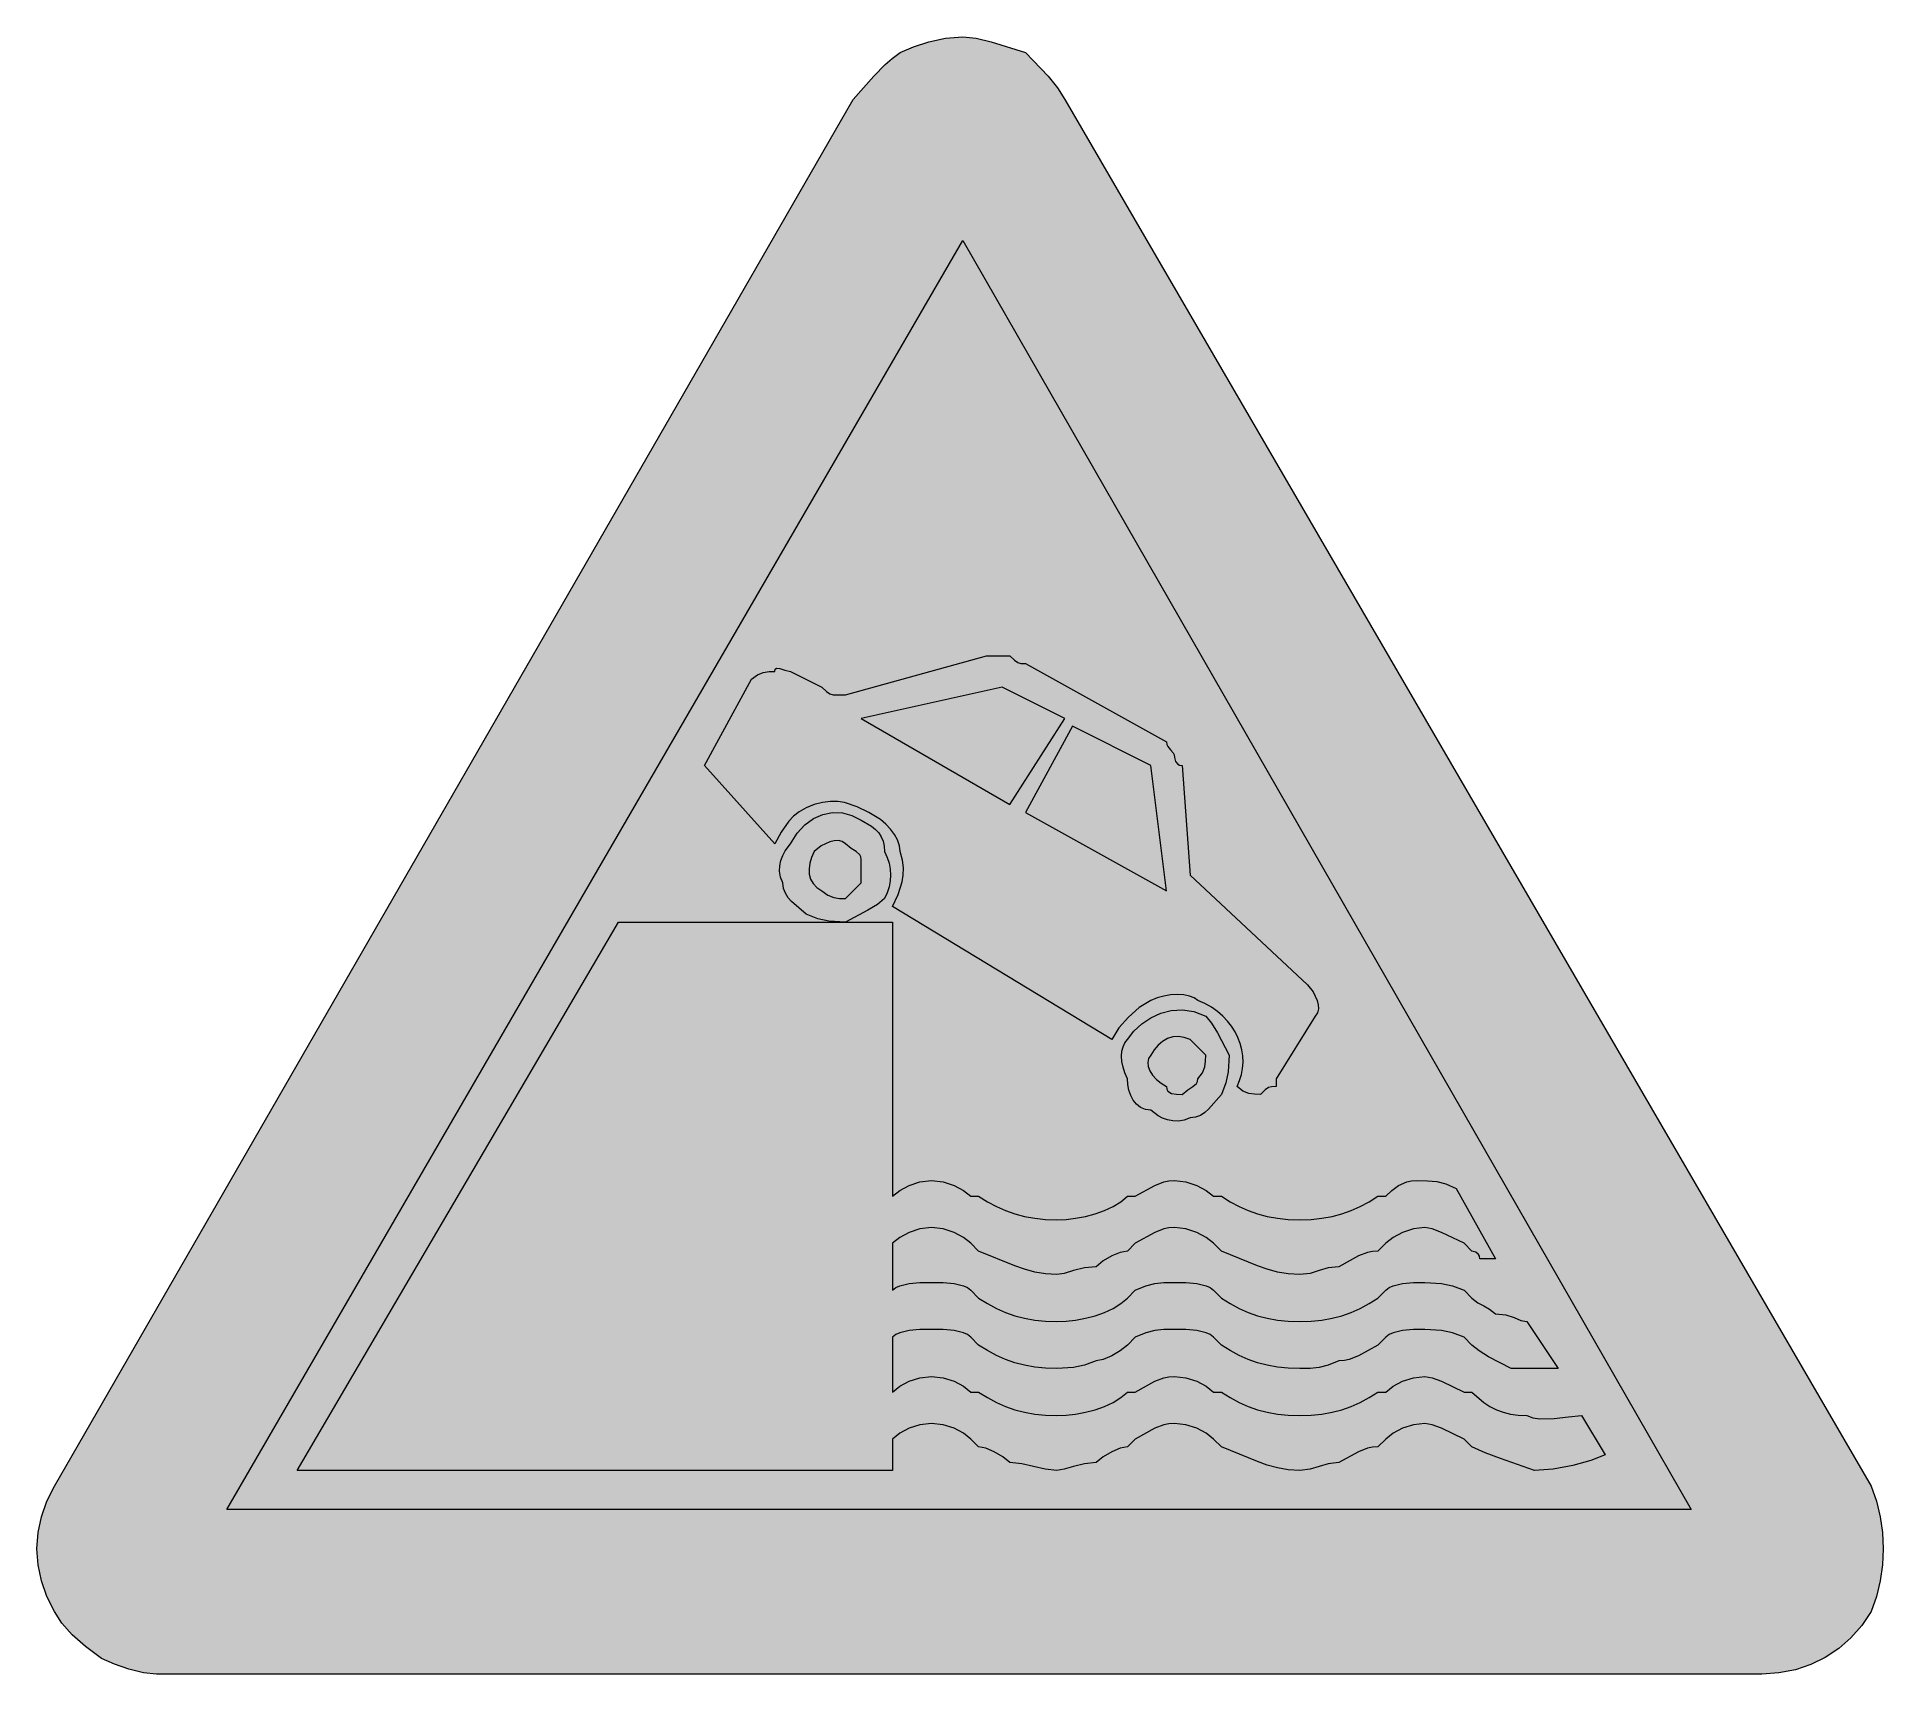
# Model space of a CAD drawing. Header units: metres. Extents: x 142 to 424, y 11 to 261.
import ezdxf

# ---------------------------------------------------------------- set-up
doc = ezdxf.new("R2010")
doc.units = ezdxf.units.M
for name, color, linetype, true_color in [('FILL_BLACK_000000', 7, 'Continuous', 0x000000), ('FILL_RED_FF0000', 7, 'Continuous', 0xff0000), ('FILL_WHITE_FFFFFF', 7, 'Continuous', 0xffffff)]:
    doc.layers.add(name, color=color, linetype=linetype, true_color=true_color)

msp = doc.modelspace()

# ---------------------------------------------------------------- hatches: boundary and pattern name
at = {"layer": 'FILL_BLACK_000000', "true_color": 0x000000}
h = msp.add_hatch(color=7, dxfattribs=at)
h.dxf.hatch_style = 1
h.paths.add_polyline_path([(274.17, 131.91), (274.33, 132.95), (274.36, 134.07), (274.21, 135.26), (273.87, 136.56), (273.76, 137.46), (273.46, 138.34), (272.98, 139.2), (272.37, 140.01), (271.64, 140.77), (270.83, 141.45), (269.07, 142.56), (267.25, 143.42), (265.32, 144.06), (264.28, 144.22), (263.16, 144.25), (261.97, 144.1), (260.67, 143.76), (259.43, 143.26), (258.38, 142.65), (257.51, 141.97), (256.77, 141.21), (255.61, 139.54), (254.67, 137.76), (243.87, 149.76), (251.07, 162.96), (251.97, 163.65), (252.87, 164.01), (253.77, 164.14), (254.67, 164.16), (254.72, 164.5), (254.88, 164.67), (255.42, 164.61), (256.19, 164.33), (257.07, 164.16), (261.87, 161.76), (262.58, 161.07), (263.07, 160.71), (263.56, 160.58), (264.27, 160.56), (265.47, 160.56), (287.07, 166.56), (290.67, 166.56), (291.38, 165.87), (291.87, 165.51), (292.36, 165.38), (293.07, 165.36), (314.67, 153.36), (314.72, 152.96), (314.86, 152.65), (315.27, 152.16), (315.68, 151.67), (315.82, 151.36), (315.87, 150.96), (316.02, 150.36), (316.38, 149.95), (316.67, 149.81), (317.07, 149.76), (318.27, 132.96), (336.27, 116.16), (337.13, 115.07), (337.77, 113.76), (337.93, 113.09), (337.96, 112.45), (337.81, 111.86), (337.47, 111.36), (331.47, 101.76), (331.47, 100.56), (330.76, 100.54), (330.27, 100.41), (329.78, 100.05), (329.07, 99.36), (328.17, 99.38), (327.27, 99.51), (326.37, 99.87), (325.47, 100.56), (325.86, 101.47), (326.15, 102.41), (326.32, 103.35), (326.39, 104.31), (326.35, 105.27), (326.21, 106.21), (325.96, 107.15), (325.62, 108.06), (325.18, 108.94), (324.64, 109.79), (324, 110.6), (323.28, 111.36), (322.46, 112.06), (321.55, 112.7), (320.55, 113.27), (319.47, 113.76), (318.91, 114.15), (318.18, 114.43), (317.3, 114.6), (316.32, 114.66), (315.29, 114.6), (314.24, 114.43), (313.22, 114.15), (312.27, 113.76), (310.49, 112.65), (308.82, 111.21), (307.38, 109.54), (306.27, 107.76), (272.67, 128.16), (273.53, 129.98), (274.17, 131.91)])
h.paths.add_polyline_path([(289.47, 161.76), (267.87, 156.96), (290.67, 143.76), (299.07, 156.96), (289.47, 161.76)], flags=16)
h.paths.add_polyline_path([(300.27, 155.76), (293.07, 142.56), (314.67, 130.56), (312.27, 149.76), (300.27, 155.76)], flags=16)
h = msp.add_hatch(color=7, dxfattribs=at)
h.dxf.hatch_style = 1
h.paths.add_polyline_path([(259.26, 140.68), (260.59, 141.64), (262.02, 142.26), (263.5, 142.54), (265, 142.48), (266.47, 142.09), (267.87, 141.36), (269.45, 140.44), (270.06, 139.95), (270.57, 139.41), (270.96, 138.82), (271.25, 138.15), (271.41, 137.41), (271.47, 136.56), (271.86, 135.66), (272.15, 134.76), (272.31, 133.86), (272.37, 132.96), (272.31, 132.06), (272.15, 131.16), (271.86, 130.26), (271.47, 129.36), (270.36, 128.46), (268.92, 127.56), (265.47, 125.76), (262.92, 125.91), (261.25, 126.27), (259.47, 126.96), (257.22, 128.91), (256.69, 129.5), (256.26, 130.17), (255.98, 130.91), (255.87, 131.76), (255.53, 132.66), (255.38, 133.54), (255.41, 134.4), (255.57, 135.21), (255.85, 135.97), (256.21, 136.65), (257.07, 137.76), (258.08, 139.39), (259.26, 140.68)])
h.paths.add_polyline_path([(260.01, 134.78), (259.89, 133.92), (259.92, 133.11), (260.12, 132.35), (260.5, 131.67), (261.08, 131.06), (261.87, 130.56), (262.77, 129.87), (263.67, 129.51), (264.57, 129.38), (265.47, 129.36), (267.87, 131.76), (267.87, 135.36), (267.82, 135.76), (267.66, 136.07), (267.12, 136.56), (266.35, 137.05), (265.47, 137.76), (264.97, 138.1), (264.38, 138.25), (263.74, 138.22), (263.07, 138.06), (261.76, 137.42), (260.67, 136.56), (260.28, 135.66), (260.01, 134.78)], flags=16)
h = msp.add_hatch(color=7, dxfattribs=at)
h.dxf.hatch_style = 1
h.paths.add_polyline_path([(272.67, 125.76), (272.67, 83.76), (273.78, 84.64), (275.22, 85.41), (276.89, 85.95), (278.67, 86.16), (280.45, 85.95), (282.12, 85.41), (283.56, 84.64), (284.67, 83.76), (285.87, 83.76), (287.22, 82.92), (288.59, 82.18), (289.98, 81.57), (291.42, 81.06), (292.91, 80.67), (294.48, 80.38), (296.12, 80.22), (297.87, 80.16), (299.27, 80.22), (300.74, 80.38), (302.24, 80.67), (303.72, 81.06), (305.15, 81.57), (306.48, 82.18), (307.66, 82.92), (308.67, 83.76), (309.87, 83.76), (312.87, 85.41), (314.26, 85.95), (315.02, 86.11), (315.87, 86.16), (317.65, 85.95), (319.32, 85.41), (320.76, 84.64), (321.87, 83.76), (323.07, 83.76), (324.42, 82.92), (325.79, 82.18), (327.18, 81.57), (328.62, 81.06), (330.11, 80.67), (331.68, 80.38), (333.32, 80.22), (335.07, 80.16), (336.82, 80.22), (338.46, 80.38), (340.03, 80.67), (341.52, 81.06), (342.96, 81.57), (344.35, 82.18), (345.72, 82.92), (347.07, 83.76), (348.27, 83.76), (349.19, 84.64), (350.22, 85.41), (351.48, 85.95), (352.22, 86.11), (353.07, 86.16), (354.68, 86.14), (356.07, 86.01), (357.46, 85.65), (359.07, 84.96), (365.07, 74.16), (362.67, 74.16), (362.62, 74.56), (362.48, 74.85), (362.07, 75.21), (361.47, 75.36), (360.27, 76.56), (356.82, 78.21), (355.38, 78.75), (354.27, 78.96), (352.49, 78.75), (350.82, 78.21), (349.38, 77.44), (348.27, 76.56), (347.07, 75.36), (346.22, 75.31), (345.46, 75.15), (344.07, 74.61), (341.07, 72.96), (339.46, 72.77), (338.07, 72.36), (336.68, 71.95), (335.07, 71.76), (333.32, 71.87), (331.68, 72.15), (330.11, 72.58), (328.62, 73.11), (323.07, 75.36), (321.87, 76.56), (320.76, 77.44), (319.32, 78.21), (317.65, 78.75), (315.87, 78.96), (315.02, 78.91), (314.26, 78.75), (312.87, 78.21), (309.87, 76.56), (308.67, 75.36), (307.58, 75.15), (306.27, 74.61), (304.96, 73.84), (303.87, 72.96), (302.09, 72.77), (300.42, 72.36), (298.98, 71.95), (297.87, 71.76), (296.12, 71.87), (294.48, 72.15), (292.91, 72.58), (291.42, 73.11), (285.87, 75.36), (284.67, 76.56), (283.56, 77.44), (282.12, 78.21), (280.45, 78.75), (278.67, 78.96), (276.89, 78.75), (275.22, 78.21), (273.78, 77.44), (272.67, 76.56), (272.67, 69.36), (273.17, 69.76), (273.78, 70.05), (275.22, 70.41), (276.89, 70.54), (278.67, 70.56), (280.45, 70.54), (282.12, 70.41), (283.56, 70.05), (284.17, 69.76), (284.67, 69.36), (285.87, 68.16), (287.22, 67.32), (288.59, 66.58), (289.98, 65.97), (291.42, 65.46), (292.91, 65.07), (294.48, 64.78), (296.12, 64.62), (297.87, 64.56), (299.27, 64.62), (300.74, 64.78), (302.24, 65.07), (303.72, 65.46), (305.15, 65.97), (306.48, 66.58), (307.66, 67.32), (308.67, 68.16), (309.87, 69.36), (311.48, 70.05), (312.87, 70.41), (314.26, 70.54), (315.87, 70.56), (317.65, 70.54), (319.32, 70.41), (320.76, 70.05), (321.37, 69.76), (321.87, 69.36), (323.07, 68.16), (324.42, 67.32), (325.79, 66.58), (327.18, 65.97), (328.62, 65.46), (330.11, 65.07), (331.68, 64.78), (333.32, 64.62), (335.07, 64.56), (336.82, 64.62), (338.46, 64.78), (340.03, 65.07), (341.52, 65.46), (342.96, 65.97), (344.35, 66.58), (345.72, 67.32), (347.07, 68.16), (348.27, 69.36), (348.77, 69.76), (349.38, 70.05), (350.82, 70.41), (352.49, 70.54), (354.27, 70.56), (356.82, 70.41), (358.49, 70.05), (360.27, 69.36), (361.47, 68.16), (362.37, 67.45), (363.27, 66.96), (364.17, 66.47), (365.07, 65.76), (366.66, 65.57), (367.92, 65.16), (368.95, 64.75), (369.87, 64.56), (374.67, 57.36), (367.47, 57.36), (364.02, 59.16), (362.58, 60.06), (361.47, 60.96), (360.27, 62.16), (358.49, 62.85), (356.82, 63.21), (354.27, 63.36), (352.49, 63.34), (350.82, 63.21), (349.38, 62.85), (348.77, 62.56), (348.27, 62.16), (347.07, 60.96), (344.07, 59.31), (342.68, 58.77), (341.92, 58.61), (341.07, 58.56), (339.46, 57.87), (338.07, 57.51), (336.68, 57.38), (335.07, 57.36), (333.32, 57.42), (331.68, 57.58), (330.11, 57.87), (328.62, 58.26), (327.18, 58.77), (325.79, 59.38), (324.42, 60.12), (323.07, 60.96), (321.87, 62.16), (321.37, 62.56), (320.76, 62.85), (319.32, 63.21), (317.65, 63.34), (315.87, 63.36), (314.26, 63.34), (312.87, 63.21), (311.48, 62.85), (309.87, 62.16), (308.67, 60.96), (307.58, 60.08), (306.27, 59.31), (304.96, 58.77), (303.87, 58.56), (302.09, 57.87), (300.42, 57.51), (297.87, 57.36), (296.12, 57.42), (294.48, 57.58), (292.91, 57.87), (291.42, 58.26), (289.98, 58.77), (288.59, 59.38), (287.22, 60.12), (285.87, 60.96), (284.67, 62.16), (284.17, 62.56), (283.56, 62.85), (282.12, 63.21), (280.45, 63.34), (278.67, 63.36), (276.89, 63.34), (275.22, 63.21), (273.78, 62.85), (273.17, 62.56), (272.67, 62.16), (272.67, 53.76), (273.78, 54.64), (275.22, 55.41), (276.89, 55.95), (278.67, 56.16), (280.45, 55.95), (282.12, 55.41), (283.56, 54.64), (284.67, 53.76), (285.87, 53.76), (287.22, 52.92), (288.59, 52.18), (289.98, 51.57), (291.42, 51.06), (292.91, 50.67), (294.48, 50.38), (296.12, 50.22), (297.87, 50.16), (299.27, 50.22), (300.74, 50.38), (302.24, 50.67), (303.72, 51.06), (305.15, 51.57), (306.48, 52.18), (307.66, 52.92), (308.67, 53.76), (309.87, 53.76), (312.87, 55.41), (314.26, 55.95), (315.02, 56.11), (315.87, 56.16), (317.65, 55.95), (319.32, 55.41), (320.76, 54.64), (321.87, 53.76), (323.07, 53.76), (324.42, 52.92), (325.79, 52.18), (327.18, 51.57), (328.62, 51.06), (330.11, 50.67), (331.68, 50.38), (333.32, 50.22), (335.07, 50.16), (336.82, 50.22), (338.46, 50.38), (340.03, 50.67), (341.52, 51.06), (342.96, 51.57), (344.35, 52.18), (345.72, 52.92), (347.07, 53.76), (348.27, 53.76), (349.38, 54.64), (350.82, 55.41), (352.49, 55.95), (354.27, 56.16), (355.38, 55.95), (356.82, 55.41), (360.27, 53.76), (361.47, 53.76), (363.29, 52.18), (364.23, 51.57), (365.22, 51.06), (366.26, 50.67), (367.38, 50.38), (368.57, 50.22), (369.87, 50.16), (370.82, 49.82), (371.86, 49.65), (374.07, 49.71), (376.28, 49.99), (378.27, 50.16), (381.87, 44.16), (379.68, 43.28), (376.92, 42.51), (373.94, 41.97), (371.07, 41.76), (365.82, 43.56), (363.48, 44.46), (361.47, 45.36), (360.27, 46.56), (356.82, 48.21), (355.38, 48.75), (354.27, 48.96), (352.49, 48.75), (350.82, 48.21), (349.38, 47.44), (348.27, 46.56), (347.07, 45.36), (346.22, 45.31), (345.46, 45.15), (344.07, 44.61), (341.07, 42.96), (339.46, 42.77), (338.07, 42.36), (336.68, 41.95), (335.07, 41.76), (333.32, 41.87), (331.68, 42.15), (330.11, 42.58), (328.62, 43.11), (323.07, 45.36), (321.87, 46.56), (320.76, 47.44), (319.32, 48.21), (317.65, 48.75), (315.87, 48.96), (315.02, 48.91), (314.26, 48.75), (312.87, 48.21), (309.87, 46.56), (308.67, 45.36), (307.58, 45.15), (306.27, 44.61), (304.96, 43.84), (303.87, 42.96), (302.09, 42.77), (300.42, 42.36), (298.98, 41.95), (297.87, 41.76), (296.07, 41.95), (294.27, 42.36), (292.47, 42.77), (290.67, 42.96), (289.58, 43.84), (288.27, 44.61), (286.96, 45.15), (285.87, 45.36), (284.67, 46.56), (283.56, 47.44), (282.12, 48.21), (280.45, 48.75), (278.67, 48.96), (276.89, 48.75), (275.22, 48.21), (273.78, 47.44), (272.67, 46.56), (272.67, 41.76), (181.47, 41.76), (230.67, 125.76), (272.67, 125.76)])
h = msp.add_hatch(color=7, dxfattribs=at)
h.dxf.hatch_style = 1
h.paths.add_polyline_path([(310.88, 110.18), (312.26, 111.11), (313.77, 111.81), (315.4, 112.22), (317.11, 112.32), (318.87, 112.04), (320.67, 111.36), (321.57, 110.25), (322.47, 108.81), (324.27, 105.36), (324.12, 102.81), (323.76, 101.14), (323.07, 99.36), (321.12, 97.11), (320.53, 96.58), (319.86, 96.15), (319.12, 95.87), (318.27, 95.76), (317.37, 95.42), (316.49, 95.27), (315.63, 95.3), (314.82, 95.46), (314.06, 95.74), (313.38, 96.1), (312.27, 96.96), (311.43, 97.07), (310.7, 97.37), (310.08, 97.85), (309.57, 98.46), (309.18, 99.19), (308.9, 100), (308.73, 100.86), (308.67, 101.76), (308.28, 102.66), (308, 103.54), (307.83, 104.4), (307.77, 105.21), (307.83, 105.97), (308, 106.65), (308.28, 107.26), (308.67, 107.76), (309.68, 109.05), (310.88, 110.18)])
h.paths.add_polyline_path([(311.8, 104.27), (311.87, 103.63), (312.12, 102.96), (312.54, 102.29), (313.11, 101.65), (313.83, 101.06), (314.67, 100.56), (314.72, 100.16), (314.88, 99.87), (315.42, 99.51), (316.19, 99.38), (317.07, 99.36), (317.95, 100.07), (318.72, 100.56), (319.26, 101.05), (319.42, 101.36), (319.47, 101.76), (320.16, 102.66), (320.52, 103.56), (320.65, 104.46), (320.67, 105.36), (318.27, 107.76), (317.37, 108.1), (316.49, 108.23), (315.63, 108.16), (314.82, 107.91), (314.06, 107.49), (313.38, 106.92), (312.77, 106.2), (312.27, 105.36), (311.93, 104.86), (311.8, 104.27)], flags=16)
at = {"layer": 'FILL_RED_FF0000', "true_color": 0xff0000}
h = msp.add_hatch(color=7, dxfattribs=at)
h.dxf.hatch_style = 1
h.paths.add_polyline_path([(423.46, 37.06), (424.02, 34.67), (424.36, 32.23), (424.47, 29.76), (424.36, 27.29), (424.02, 24.85), (423.46, 22.46), (422.67, 20.16), (421.21, 18.02), (419.54, 16.13), (417.67, 14.49), (415.62, 13.11), (413.4, 12.02), (411.03, 11.22), (408.51, 10.73), (405.87, 10.56), (159.87, 10.56), (157.88, 10.77), (155.67, 11.31), (153.46, 12.08), (151.47, 12.96), (149, 14.76), (146.97, 16.56), (145.4, 18.36), (144.27, 20.16), (143.09, 22.46), (142.25, 24.85), (141.74, 27.29), (141.57, 29.76), (141.74, 32.23), (142.25, 34.67), (143.09, 37.06), (144.27, 39.36), (266.67, 251.76), (269.82, 255.36), (271.56, 257.16), (272.63, 258.06), (273.87, 258.96), (275.88, 259.84), (278.22, 260.61), (280.79, 261.15), (283.47, 261.36), (285.48, 261.15), (287.82, 260.61), (293.07, 258.96), (296.52, 255.36), (297.96, 253.56), (299.07, 251.76), (422.67, 39.36), (423.46, 37.06)])
at = {"layer": 'FILL_WHITE_FFFFFF', "true_color": 0xffffff}
h = msp.add_hatch(color=7, dxfattribs=at)
h.dxf.hatch_style = 1
h.paths.add_polyline_path([(283.47, 230.16), (395.07, 35.76), (170.67, 35.76), (283.47, 230.16)])

# ---------------------------------------------------------------- linework, layer by layer
at = {"layer": 'FILL_BLACK_000000', "lineweight": 0, "true_color": 0x000000}
for points in [[(274.17, 131.91), (274.33, 132.95), (274.36, 134.07), (274.21, 135.26), (273.87, 136.56), (273.76, 137.46), (273.46, 138.34), (272.98, 139.2), (272.37, 140.01), (271.64, 140.77), (270.83, 141.45), (269.07, 142.56), (267.25, 143.42), (265.32, 144.06), (264.28, 144.22), (263.16, 144.25), (261.97, 144.1), (260.67, 143.76), (259.43, 143.26), (258.38, 142.65), (257.51, 141.97), (256.77, 141.21), (255.61, 139.54), (254.67, 137.76), (243.87, 149.76), (251.07, 162.96), (251.97, 163.65), (252.87, 164.01), (253.77, 164.14), (254.67, 164.16), (254.72, 164.5), (254.88, 164.67), (255.42, 164.61), (256.19, 164.33), (257.07, 164.16), (261.87, 161.76), (262.58, 161.07), (263.07, 160.71), (263.56, 160.58), (264.27, 160.56), (265.47, 160.56), (287.07, 166.56), (290.67, 166.56), (291.38, 165.87), (291.87, 165.51), (292.36, 165.38), (293.07, 165.36), (314.67, 153.36), (314.72, 152.96), (314.86, 152.65), (315.27, 152.16), (315.68, 151.67), (315.82, 151.36), (315.87, 150.96), (316.02, 150.36), (316.38, 149.95), (316.67, 149.81), (317.07, 149.76), (318.27, 132.96), (336.27, 116.16), (337.13, 115.07), (337.77, 113.76), (337.93, 113.09), (337.96, 112.45), (337.81, 111.86), (337.47, 111.36), (331.47, 101.76), (331.47, 100.56), (330.76, 100.54), (330.27, 100.41), (329.78, 100.05), (329.07, 99.36), (328.17, 99.38), (327.27, 99.51), (326.37, 99.87), (325.47, 100.56), (325.86, 101.47), (326.15, 102.41), (326.32, 103.35), (326.39, 104.31), (326.35, 105.27), (326.21, 106.21), (325.96, 107.15), (325.62, 108.06), (325.18, 108.94), (324.64, 109.79), (324, 110.6), (323.28, 111.36), (322.46, 112.06), (321.55, 112.7), (320.55, 113.27), (319.47, 113.76), (318.91, 114.15), (318.18, 114.43), (317.3, 114.6), (316.32, 114.66), (315.29, 114.6), (314.24, 114.43), (313.22, 114.15), (312.27, 113.76), (310.49, 112.65), (308.82, 111.21), (307.38, 109.54), (306.27, 107.76), (272.67, 128.16), (273.53, 129.98)], [(289.47, 161.76), (267.87, 156.96), (290.67, 143.76), (299.07, 156.96)], [(300.27, 155.76), (293.07, 142.56), (314.67, 130.56), (312.27, 149.76)], [(259.26, 140.68), (260.59, 141.64), (262.02, 142.26), (263.5, 142.54), (265, 142.48), (266.47, 142.09), (267.87, 141.36), (269.45, 140.44), (270.06, 139.95), (270.57, 139.41), (270.96, 138.82), (271.25, 138.15), (271.41, 137.41), (271.47, 136.56), (271.86, 135.66), (272.15, 134.76), (272.31, 133.86), (272.37, 132.96), (272.31, 132.06), (272.15, 131.16), (271.86, 130.26), (271.47, 129.36), (270.36, 128.46), (268.92, 127.56), (265.47, 125.76), (262.92, 125.91), (261.25, 126.27), (259.47, 126.96), (257.22, 128.91), (256.69, 129.5), (256.26, 130.17), (255.98, 130.91), (255.87, 131.76), (255.53, 132.66), (255.38, 133.54), (255.41, 134.4), (255.57, 135.21), (255.85, 135.97), (256.21, 136.65), (257.07, 137.76), (258.08, 139.39)], [(260.01, 134.78), (259.89, 133.92), (259.92, 133.11), (260.12, 132.35), (260.5, 131.67), (261.08, 131.06), (261.87, 130.56), (262.77, 129.87), (263.67, 129.51), (264.57, 129.38), (265.47, 129.36), (267.87, 131.76), (267.87, 135.36), (267.82, 135.76), (267.66, 136.07), (267.12, 136.56), (266.35, 137.05), (265.47, 137.76), (264.97, 138.1), (264.38, 138.25), (263.74, 138.22), (263.07, 138.06), (261.76, 137.42), (260.67, 136.56), (260.28, 135.66)], [(272.67, 125.76), (272.67, 83.76), (273.78, 84.64), (275.22, 85.41), (276.89, 85.95), (278.67, 86.16), (280.45, 85.95), (282.12, 85.41), (283.56, 84.64), (284.67, 83.76), (285.87, 83.76), (287.22, 82.92), (288.59, 82.18), (289.98, 81.57), (291.42, 81.06), (292.91, 80.67), (294.48, 80.38), (296.12, 80.22), (297.87, 80.16), (299.27, 80.22), (300.74, 80.38), (302.24, 80.67), (303.72, 81.06), (305.15, 81.57), (306.48, 82.18), (307.66, 82.92), (308.67, 83.76), (309.87, 83.76), (312.87, 85.41), (314.26, 85.95), (315.02, 86.11), (315.87, 86.16), (317.65, 85.95), (319.32, 85.41), (320.76, 84.64), (321.87, 83.76), (323.07, 83.76), (324.42, 82.92), (325.79, 82.18), (327.18, 81.57), (328.62, 81.06), (330.11, 80.67), (331.68, 80.38), (333.32, 80.22), (335.07, 80.16), (336.82, 80.22), (338.46, 80.38), (340.03, 80.67), (341.52, 81.06), (342.96, 81.57), (344.35, 82.18), (345.72, 82.92), (347.07, 83.76), (348.27, 83.76), (349.19, 84.64), (350.22, 85.41), (351.48, 85.95), (352.22, 86.11), (353.07, 86.16), (354.68, 86.14), (356.07, 86.01), (357.46, 85.65), (359.07, 84.96), (365.07, 74.16), (362.67, 74.16), (362.62, 74.56), (362.48, 74.85), (362.07, 75.21), (361.47, 75.36), (360.27, 76.56), (356.82, 78.21), (355.38, 78.75), (354.27, 78.96), (352.49, 78.75), (350.82, 78.21), (349.38, 77.44), (348.27, 76.56), (347.07, 75.36), (346.22, 75.31), (345.46, 75.15), (344.07, 74.61), (341.07, 72.96), (339.46, 72.77), (338.07, 72.36), (336.68, 71.95), (335.07, 71.76), (333.32, 71.87), (331.68, 72.15), (330.11, 72.58), (328.62, 73.11), (323.07, 75.36), (321.87, 76.56), (320.76, 77.44), (319.32, 78.21), (317.65, 78.75), (315.87, 78.96), (315.02, 78.91), (314.26, 78.75), (312.87, 78.21), (309.87, 76.56), (308.67, 75.36), (307.58, 75.15), (306.27, 74.61), (304.96, 73.84), (303.87, 72.96), (302.09, 72.77), (300.42, 72.36), (298.98, 71.95), (297.87, 71.76), (296.12, 71.87), (294.48, 72.15), (292.91, 72.58), (291.42, 73.11), (285.87, 75.36), (284.67, 76.56), (283.56, 77.44), (282.12, 78.21), (280.45, 78.75), (278.67, 78.96), (276.89, 78.75), (275.22, 78.21), (273.78, 77.44), (272.67, 76.56), (272.67, 69.36), (273.17, 69.76), (273.78, 70.05), (275.22, 70.41), (276.89, 70.54), (278.67, 70.56), (280.45, 70.54), (282.12, 70.41), (283.56, 70.05), (284.17, 69.76), (284.67, 69.36), (285.87, 68.16), (287.22, 67.32), (288.59, 66.58), (289.98, 65.97), (291.42, 65.46), (292.91, 65.07), (294.48, 64.78), (296.12, 64.62), (297.87, 64.56), (299.27, 64.62), (300.74, 64.78), (302.24, 65.07), (303.72, 65.46), (305.15, 65.97), (306.48, 66.58), (307.66, 67.32), (308.67, 68.16), (309.87, 69.36), (311.48, 70.05), (312.87, 70.41), (314.26, 70.54), (315.87, 70.56), (317.65, 70.54), (319.32, 70.41), (320.76, 70.05), (321.37, 69.76), (321.87, 69.36), (323.07, 68.16), (324.42, 67.32), (325.79, 66.58), (327.18, 65.97), (328.62, 65.46), (330.11, 65.07), (331.68, 64.78), (333.32, 64.62), (335.07, 64.56), (336.82, 64.62), (338.46, 64.78), (340.03, 65.07), (341.52, 65.46), (342.96, 65.97), (344.35, 66.58), (345.72, 67.32), (347.07, 68.16), (348.27, 69.36), (348.77, 69.76), (349.38, 70.05), (350.82, 70.41), (352.49, 70.54), (354.27, 70.56), (356.82, 70.41), (358.49, 70.05), (360.27, 69.36), (361.47, 68.16), (362.37, 67.45), (363.27, 66.96), (364.17, 66.47), (365.07, 65.76), (366.66, 65.57), (367.92, 65.16), (368.95, 64.75), (369.87, 64.56), (374.67, 57.36), (367.47, 57.36), (364.02, 59.16), (362.58, 60.06), (361.47, 60.96), (360.27, 62.16), (358.49, 62.85), (356.82, 63.21), (354.27, 63.36), (352.49, 63.34), (350.82, 63.21), (349.38, 62.85), (348.77, 62.56), (348.27, 62.16), (347.07, 60.96), (344.07, 59.31), (342.68, 58.77), (341.92, 58.61), (341.07, 58.56), (339.46, 57.87), (338.07, 57.51), (336.68, 57.38), (335.07, 57.36), (333.32, 57.42), (331.68, 57.58), (330.11, 57.87), (328.62, 58.26), (327.18, 58.77), (325.79, 59.38), (324.42, 60.12), (323.07, 60.96), (321.87, 62.16), (321.37, 62.56), (320.76, 62.85), (319.32, 63.21), (317.65, 63.34), (315.87, 63.36), (314.26, 63.34), (312.87, 63.21), (311.48, 62.85), (309.87, 62.16), (308.67, 60.96), (307.58, 60.08), (306.27, 59.31), (304.96, 58.77), (303.87, 58.56), (302.09, 57.87), (300.42, 57.51), (297.87, 57.36), (296.12, 57.42), (294.48, 57.58), (292.91, 57.87), (291.42, 58.26), (289.98, 58.77), (288.59, 59.38), (287.22, 60.12), (285.87, 60.96), (284.67, 62.16), (284.17, 62.56), (283.56, 62.85), (282.12, 63.21), (280.45, 63.34), (278.67, 63.36), (276.89, 63.34), (275.22, 63.21), (273.78, 62.85), (273.17, 62.56), (272.67, 62.16), (272.67, 53.76), (273.78, 54.64), (275.22, 55.41), (276.89, 55.95), (278.67, 56.16), (280.45, 55.95), (282.12, 55.41), (283.56, 54.64), (284.67, 53.76), (285.87, 53.76), (287.22, 52.92), (288.59, 52.18), (289.98, 51.57), (291.42, 51.06), (292.91, 50.67), (294.48, 50.38), (296.12, 50.22), (297.87, 50.16), (299.27, 50.22), (300.74, 50.38), (302.24, 50.67), (303.72, 51.06), (305.15, 51.57), (306.48, 52.18), (307.66, 52.92), (308.67, 53.76), (309.87, 53.76), (312.87, 55.41), (314.26, 55.95), (315.02, 56.11), (315.87, 56.16), (317.65, 55.95), (319.32, 55.41), (320.76, 54.64), (321.87, 53.76), (323.07, 53.76), (324.42, 52.92), (325.79, 52.18), (327.18, 51.57), (328.62, 51.06), (330.11, 50.67), (331.68, 50.38), (333.32, 50.22), (335.07, 50.16), (336.82, 50.22), (338.46, 50.38), (340.03, 50.67), (341.52, 51.06), (342.96, 51.57), (344.35, 52.18), (345.72, 52.92), (347.07, 53.76), (348.27, 53.76), (349.38, 54.64), (350.82, 55.41), (352.49, 55.95), (354.27, 56.16), (355.38, 55.95), (356.82, 55.41), (360.27, 53.76), (361.47, 53.76), (363.29, 52.18), (364.23, 51.57), (365.22, 51.06), (366.26, 50.67), (367.38, 50.38), (368.57, 50.22), (369.87, 50.16), (370.82, 49.82), (371.86, 49.65), (374.07, 49.71), (376.28, 49.99), (378.27, 50.16), (381.87, 44.16), (379.68, 43.28), (376.92, 42.51), (373.94, 41.97), (371.07, 41.76), (365.82, 43.56), (363.48, 44.46), (361.47, 45.36), (360.27, 46.56), (356.82, 48.21), (355.38, 48.75), (354.27, 48.96), (352.49, 48.75), (350.82, 48.21), (349.38, 47.44), (348.27, 46.56), (347.07, 45.36), (346.22, 45.31), (345.46, 45.15), (344.07, 44.61), (341.07, 42.96), (339.46, 42.77), (338.07, 42.36), (336.68, 41.95), (335.07, 41.76), (333.32, 41.87), (331.68, 42.15), (330.11, 42.58), (328.62, 43.11), (323.07, 45.36), (321.87, 46.56), (320.76, 47.44), (319.32, 48.21), (317.65, 48.75), (315.87, 48.96), (315.02, 48.91), (314.26, 48.75), (312.87, 48.21), (309.87, 46.56), (308.67, 45.36), (307.58, 45.15), (306.27, 44.61), (304.96, 43.84), (303.87, 42.96), (302.09, 42.77), (300.42, 42.36), (298.98, 41.95), (297.87, 41.76), (296.07, 41.95), (294.27, 42.36), (292.47, 42.77), (290.67, 42.96), (289.58, 43.84), (288.27, 44.61), (286.96, 45.15), (285.87, 45.36), (284.67, 46.56), (283.56, 47.44), (282.12, 48.21), (280.45, 48.75), (278.67, 48.96), (276.89, 48.75), (275.22, 48.21), (273.78, 47.44), (272.67, 46.56), (272.67, 41.76), (181.47, 41.76), (230.67, 125.76)], [(310.88, 110.18), (312.26, 111.11), (313.77, 111.81), (315.4, 112.22), (317.11, 112.32), (318.87, 112.04), (320.67, 111.36), (321.57, 110.25), (322.47, 108.81), (324.27, 105.36), (324.12, 102.81), (323.76, 101.14), (323.07, 99.36), (321.12, 97.11), (320.53, 96.58), (319.86, 96.15), (319.12, 95.87), (318.27, 95.76), (317.37, 95.42), (316.49, 95.27), (315.63, 95.3), (314.82, 95.46), (314.06, 95.74), (313.38, 96.1), (312.27, 96.96), (311.43, 97.07), (310.7, 97.37), (310.08, 97.85), (309.57, 98.46), (309.18, 99.19), (308.9, 100), (308.73, 100.86), (308.67, 101.76), (308.28, 102.66), (308, 103.54), (307.83, 104.4), (307.77, 105.21), (307.83, 105.97), (308, 106.65), (308.28, 107.26), (308.67, 107.76), (309.68, 109.05)], [(311.8, 104.27), (311.87, 103.63), (312.12, 102.96), (312.54, 102.29), (313.11, 101.65), (313.83, 101.06), (314.67, 100.56), (314.72, 100.16), (314.88, 99.87), (315.42, 99.51), (316.19, 99.38), (317.07, 99.36), (317.95, 100.07), (318.72, 100.56), (319.26, 101.05), (319.42, 101.36), (319.47, 101.76), (320.16, 102.66), (320.52, 103.56), (320.65, 104.46), (320.67, 105.36), (318.27, 107.76), (317.37, 108.1), (316.49, 108.23), (315.63, 108.16), (314.82, 107.91), (314.06, 107.49), (313.38, 106.92), (312.77, 106.2), (312.27, 105.36), (311.93, 104.86)]]:
    msp.add_lwpolyline(points, close=True, dxfattribs=at)
at = {"layer": 'FILL_RED_FF0000', "lineweight": 0, "true_color": 0xff0000}
msp.add_lwpolyline([(423.46, 37.06), (424.02, 34.67), (424.36, 32.23), (424.47, 29.76), (424.36, 27.29), (424.02, 24.85), (423.46, 22.46), (422.67, 20.16), (421.21, 18.02), (419.54, 16.13), (417.67, 14.49), (415.62, 13.11), (413.4, 12.02), (411.03, 11.22), (408.51, 10.73), (405.87, 10.56), (159.87, 10.56), (157.88, 10.77), (155.67, 11.31), (153.46, 12.08), (151.47, 12.96), (149, 14.76), (146.97, 16.56), (145.4, 18.36), (144.27, 20.16), (143.09, 22.46), (142.25, 24.85), (141.74, 27.29), (141.57, 29.76), (141.74, 32.23), (142.25, 34.67), (143.09, 37.06), (144.27, 39.36), (266.67, 251.76), (269.82, 255.36), (271.56, 257.16), (272.63, 258.06), (273.87, 258.96), (275.88, 259.84), (278.22, 260.61), (280.79, 261.15), (283.47, 261.36), (285.48, 261.15), (287.82, 260.61), (293.07, 258.96), (296.52, 255.36), (297.96, 253.56), (299.07, 251.76), (422.67, 39.36)], close=True, dxfattribs=at)
at = {"layer": 'FILL_WHITE_FFFFFF', "lineweight": 0, "true_color": 0xff0000}
msp.add_lwpolyline([(283.47, 230.16), (395.07, 35.76), (170.67, 35.76)], close=True, dxfattribs=at)

doc.saveas('drawing.dxf')
